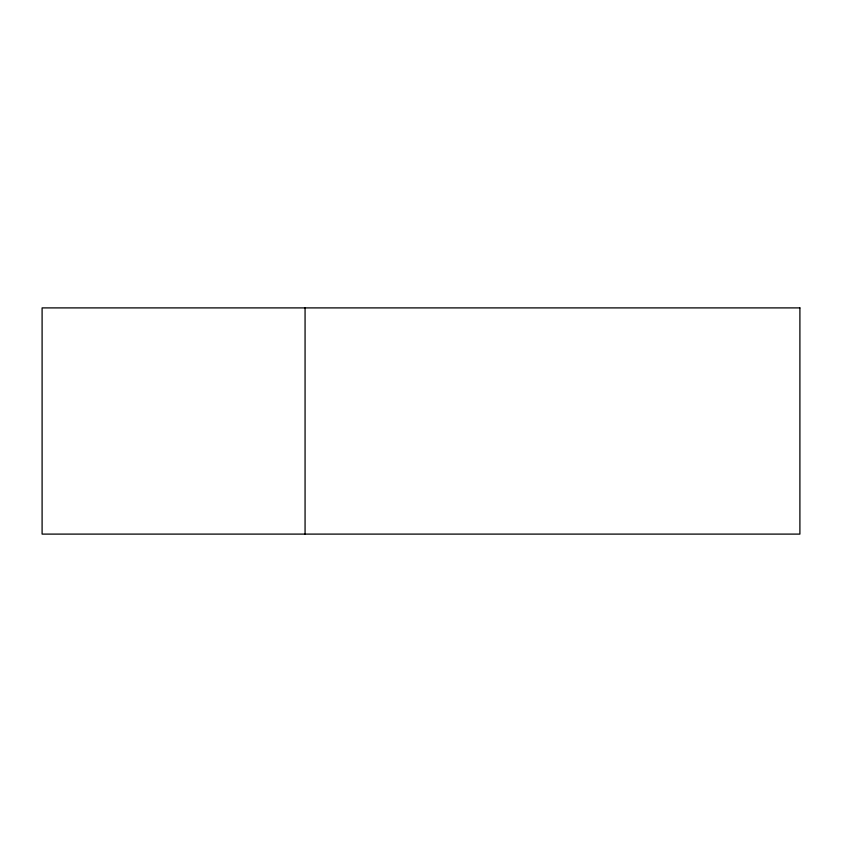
<?xml version="1.0" encoding="UTF-8"?>
<svg xmlns="http://www.w3.org/2000/svg" width="842" height="842" viewBox="0 0 842 842"><rect width="100%" height="100%" fill="white"/><g stroke="black" fill="none" stroke-linecap="round" stroke-linejoin="round"><path stroke-width="1.26" d="M305.067 307.898L305.067 534.102M799.9 307.898L42.1 307.898L42.1 534.102L799.9 534.102L799.9 307.898"/></g></svg>
